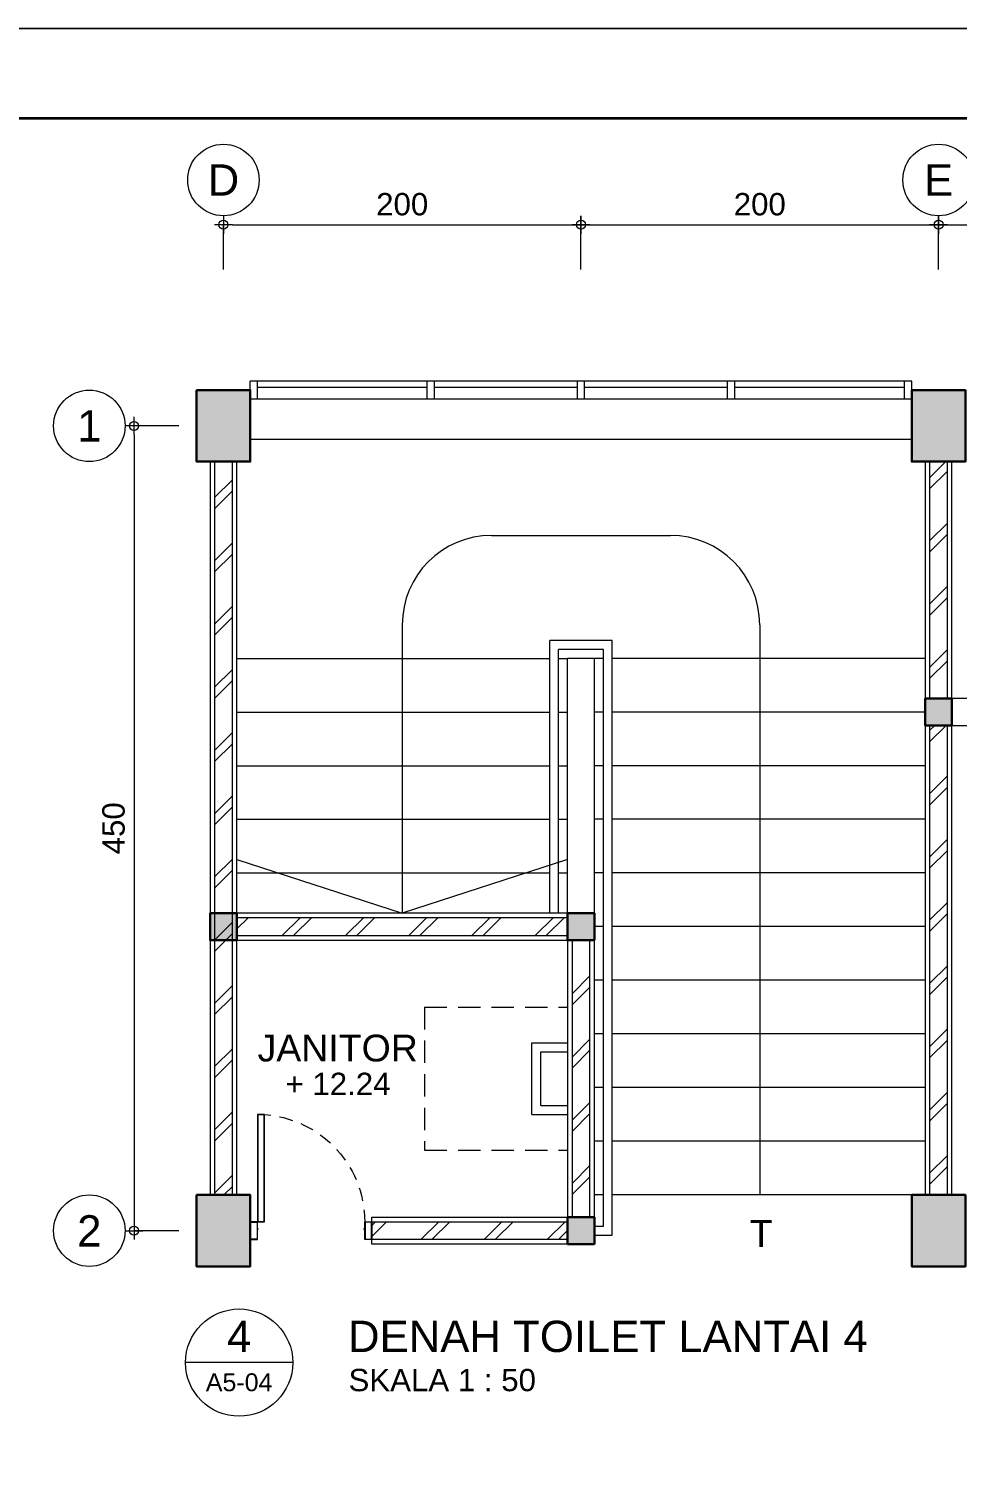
# Model space of a CAD drawing. Header units: millimetres. Extents: x -11 to 1625, y -267 to 180.
# Drawn here: x 1108.73 to 1119.12, y -8.01 to 8 of the extents above; entities that cross this region are included whole.
import ezdxf
from ezdxf.enums import TextEntityAlignment as Align

# ---------------------------------------------------------------- set-up
doc = ezdxf.new("R2010")
doc.units = ezdxf.units.MM
doc.linetypes.add('HIDDEN', pattern=[0.375, 0.25, -0.125])
for name, color, linetype, lineweight in [('ars', 11, 'Continuous', 5), ('dinding', 5, 'Continuous', 15), ('GRS KOP', 1, 'Continuous', 35), ('KOLOM', 1, 'Continuous', 30), ('kop', 7, 'Continuous', 20), ('kus', 63, 'Continuous', 15), ('lan', 7, 'Continuous', 15), ('not', 7, 'Continuous', 20), ('sol kol', 8, 'Continuous', 0), ('tem', 5, 'Continuous', 20), ('u', 6, 'Continuous', 20)]:
    doc.layers.add(name, color=color, linetype=linetype, lineweight=lineweight)
doc.styles.add('BARU', font='complex.shx')
doc.styles.add('S', font='SIMPLEX', dxfattribs={"width": 1.1})
doc.styles.get("Standard").update_dxf_attribs({"font": 'ARIALUNI.TTF'})
doc.dimstyles.new('SK 50', dxfattribs={"dimtxt": 0.25, "dimasz": 0.1, "dimexe": 0, "dimexo": 0, "dimgap": 0.1, "dimtad": 1, "dimdec": 0, "dimlfac": 50, "dimzin": 12, "dimdsep": 46, "dimtxsty": 'Standard', "dimblk": 'BULAT', "dimcen": 0.1, "dimclrd": 256, "dimclre": 256, "dimclrt": 256, "dimadec": 0, "dimazin": 3, "dimtfac": 1, "dimtdec": 0, "dimtofl": 0, "dimtmove": 0, "dimatfit": 3, "dimldrblk": 'BULAT', "dimfxl": 0, "dimtolj": 1, "dimtzin": 0, "dimlwd": -1, "dimlwe": -1, "dimarcsym": 0})
pattern_1 = [(45, (1118.9091, -18.84276), (-0.353553, 0.353553), []), (45, (1119.0341, -18.84276), (-0.353553, 0.353553), [])]

# ---------------------------------------------------------------- blocks, each defined once
blk = doc.blocks.new('kop')
at = {"layer": 'GRS KOP'}
blk.add_lwpolyline([(1, 54), (83, 54), (83, 1), (1, 1)], close=True, dxfattribs=at)
at = {"layer": 'kop', "color": 7}
for p, q in [((84, 55), (0, 55)), ((0, 0), (84, 0))]:
    blk.add_line(p, q, dxfattribs=at)
at = {"layer": 'kop', "style": 'BARU', "flags": 4}
for p, height in [((73.8, 5.4), 0.35), ((80.303, 5.382), 0.25), ((73.8, 4.9), 0.35), ((80.303, 4.882), 0.25), ((73.8, 4.4), 0.35), ((80.303, 4.382), 0.25)]:
    blk.add_attdef('-', p, '', height=height, dxfattribs=at)
at = {"layer": 'kop', "flags": 4}
for tag, p in [('AR-00', (78.057, 2.648)), ('00', (81.238, 2.647))]:
    blk.add_attdef(tag, text='', height=0.35, dxfattribs=at).set_placement(p, align=Align.MIDDLE)
blk = doc.blocks.new('Ndtpd')
blk.add_line((0.747, 0), (-0.747, 0))
blk.add_circle((0, 0), 0.747)
at = {"flags": 4}
for tag, height, p in [('NO', 0.5, (0, 0.148)), ('NOLBR', 0.3, (0, -0.398))]:
    blk.add_attdef(tag, text='', height=height, dxfattribs=at).set_placement(p, align=Align.CENTER)
for tag, p, height in [('NDTPD', (1.516, 0.148), 0.5), ('SKALA', (1.523, -0.398), 0.3)]:
    blk.add_attdef(tag, p, '', height=height, dxfattribs=at)
blk = doc.blocks.new('BULAT')
for p, q in [((-1, 0), (1, 0)), ((0, -1), (0, 1))]:
    blk.add_line(p, q)
blk.add_circle((0, 0), 0.5)
blk = doc.blocks.new('*D111')
at = {"layer": 'Defpoints', "color": 0, "ltscale": 0.15}
for p in [(1110.409, 3.557), (1109.909, -5.443), (1110.409, -5.443)]:
    blk.add_point(p, dxfattribs=at)
at = {"layer": 'u', "ltscale": 0.15}
for p, q in [((1110.409, 3.557), (1109.909, 3.557)), ((1109.909, 3.457), (1109.909, -5.343)), ((1110.409, -5.443), (1109.909, -5.443))]:
    blk.add_line(p, q, dxfattribs=at)
at = {"layer": 'u', "ltscale": 0.15, "xscale": 0.1, "yscale": 0.1, "zscale": 0.1}
for p, rotation in [((1109.909, 3.557), 90), ((1109.909, -5.443), 270)]:
    blk.add_blockref('BULAT', p, dxfattribs=dict(at, rotation=rotation))
at = {"layer": 'u', "ltscale": 0.15, "insert": (1109.681, -0.943), "char_height": 0.25, "attachment_point": 5, "rotation": 90}
blk.add_mtext('\\A1;450', dxfattribs=at)
blk = doc.blocks.new('NAV')
blk.add_circle((0, -0.4), 0.4)
at = {"style": 'S', "width": 0.75, "flags": 4}
blk.add_attdef('AV', text='', height=0.3, dxfattribs=at).set_placement((0, -0.4), align=Align.MIDDLE)
blk = doc.blocks.new('*D125')
at = {"layer": 'Defpoints', "color": 0, "ltscale": 0.15}
for p in [(1120.909, 5.807), (1118.909, 5.307), (1120.909, 5.307)]:
    blk.add_point(p, dxfattribs=at)
at = {"layer": 'u', "ltscale": 0.15}
for p, q in [((1118.909, 5.307), (1118.909, 5.807)), ((1119.009, 5.807), (1120.809, 5.807)), ((1120.909, 5.307), (1120.909, 5.807))]:
    blk.add_line(p, q, dxfattribs=at)
at = {"layer": 'u', "ltscale": 0.15, "xscale": 0.1, "yscale": 0.1, "zscale": 0.1, "rotation": 180}
blk.add_blockref('BULAT', (1118.909, 5.807), dxfattribs=at)
at = {"layer": 'u', "ltscale": 0.15, "xscale": 0.1, "yscale": 0.1, "zscale": 0.1}
blk.add_blockref('BULAT', (1120.909, 5.807), dxfattribs=at)
at = {"layer": 'u', "ltscale": 0.15, "insert": (1119.909, 6.035), "char_height": 0.25, "attachment_point": 5}
blk.add_mtext('\\A1;100', dxfattribs=at)
blk = doc.blocks.new('*D141')
at = {"layer": 'Defpoints', "color": 0, "ltscale": 0.15}
for p in [(1118.909, 5.807), (1114.909, 5.307), (1118.909, 5.307)]:
    blk.add_point(p, dxfattribs=at)
at = {"layer": 'u', "ltscale": 0.15}
for p, q in [((1114.909, 5.307), (1114.909, 5.807)), ((1115.009, 5.807), (1118.809, 5.807)), ((1118.909, 5.307), (1118.909, 5.807))]:
    blk.add_line(p, q, dxfattribs=at)
at = {"layer": 'u', "ltscale": 0.15, "xscale": 0.1, "yscale": 0.1, "zscale": 0.1, "rotation": 180}
blk.add_blockref('BULAT', (1114.909, 5.807), dxfattribs=at)
at = {"layer": 'u', "ltscale": 0.15, "xscale": 0.1, "yscale": 0.1, "zscale": 0.1}
blk.add_blockref('BULAT', (1118.909, 5.807), dxfattribs=at)
at = {"layer": 'u', "ltscale": 0.15, "insert": (1116.909, 6.035), "char_height": 0.25, "attachment_point": 5}
blk.add_mtext('\\A1;200', dxfattribs=at)
blk = doc.blocks.new('*D142')
at = {"layer": 'Defpoints', "color": 0, "ltscale": 0.15}
for p in [(1114.909, 5.807), (1110.909, 5.307), (1114.909, 5.307)]:
    blk.add_point(p, dxfattribs=at)
at = {"layer": 'u', "ltscale": 0.15}
for p, q in [((1110.909, 5.307), (1110.909, 5.807)), ((1111.009, 5.807), (1114.809, 5.807)), ((1114.909, 5.307), (1114.909, 5.807))]:
    blk.add_line(p, q, dxfattribs=at)
at = {"layer": 'u', "ltscale": 0.15, "xscale": 0.1, "yscale": 0.1, "zscale": 0.1, "rotation": 180}
blk.add_blockref('BULAT', (1110.909, 5.807), dxfattribs=at)
at = {"layer": 'u', "ltscale": 0.15, "xscale": 0.1, "yscale": 0.1, "zscale": 0.1}
blk.add_blockref('BULAT', (1114.909, 5.807), dxfattribs=at)
at = {"layer": 'u', "ltscale": 0.15, "insert": (1112.909, 6.035), "char_height": 0.25, "attachment_point": 5}
blk.add_mtext('\\A1;200', dxfattribs=at)
blk = doc.blocks.new('K1')
at = {"layer": 'KOLOM'}
blk.add_lwpolyline([(0.2, 0.15), (-0.2, 0.15), (-0.2, -0.15), (0.2, -0.15), (0.2, 0.15)], dxfattribs=at)
blk = doc.blocks.new('KP')
at = {"layer": 'KOLOM'}
blk.add_lwpolyline([(0.075, -0.075), (-0.075, -0.075), (-0.075, 0.075), (0.075, 0.075), (0.075, -0.075)], dxfattribs=at)
blk = doc.blocks.new('P 60')
at = {"linetype": 'HIDDEN', "ltscale": 0.3}
blk.add_lwpolyline([(-0.64, 0.1, -0.414214), (-0.04, 0.7, -1.303225)], format="xyb", dxfattribs=at)
for points in [[(-0.04, 0.7), (-0.04, 0.1), (-0.08, 0.1), (-0.08, 0.7)], [(-0.042, 0.698), (-0.042, 0.102), (-0.078, 0.102), (-0.078, 0.698)], [(-0.6351, 0.06), (-0.64, 0.06), (-0.64, 0.0615), (-0.64, 0.1), (-0.68, 0.1), (-0.68, 0), (-0.64, 0), (-0.64, 0.0565), (-0.6351, 0.0583)], [(-0.642, 0.002), (-0.678, 0.002), (-0.678, 0.098), (-0.642, 0.098)], [(-0.0449, 0.06), (-0.04, 0.06), (-0.04, 0.0615), (-0.04, 0.1), (0, 0.1), (0, 0), (-0.04, 0), (-0.04, 0.0565), (-0.0449, 0.0583)], [(-0.038, 0.002), (-0.002, 0.002), (-0.002, 0.098), (-0.038, 0.098)]]:
    blk.add_lwpolyline(points, close=True)
blk = doc.blocks.new('NOTASI RUANG')
at = {"layer": 'not'}
for height, p in [(0.26, (-0.011, 0.3)), (0.175, (-0.009, -0.017))]:
    blk.add_attdef('RUANG', text='', height=height, dxfattribs=at).set_placement(p, align=Align.MIDDLE_CENTER)

msp = doc.modelspace()

# ---------------------------------------------------------------- hatches: boundary and pattern name
at = {"layer": 'ars'}
h = msp.add_hatch(dxfattribs=at)
h.set_pattern_fill('TEMBOK', color=256, scale=0.5)
h.set_pattern_definition(pattern_1)
h.paths.add_polyline_path([(1111.009085, -5.0427634), (1111.009085, 3.1572366), (1110.809085, 3.1572366), (1110.809085, -5.0427634)])
h = msp.add_hatch(dxfattribs=at)
h.set_pattern_fill('TEMBOK', color=256, scale=0.5)
h.set_pattern_definition(pattern_1)
h.paths.add_polyline_path([(1119.009085, 0.5072366), (1119.009085, 3.1572366), (1118.809085, 3.1572366), (1118.809085, 0.5072366)])
h = msp.add_hatch(dxfattribs=at)
h.set_pattern_fill('TEMBOK', color=256, scale=0.5)
h.set_pattern_definition(pattern_1)
h.paths.add_polyline_path([(1118.809085, 0.2072366), (1118.809085, -5.0427634), (1119.009085, -5.0427634), (1119.009085, 0.2072366)])
h = msp.add_hatch(dxfattribs=at)
h.set_pattern_fill('TEMBOK', color=256, scale=0.5)
h.set_pattern_definition(pattern_1)
h.paths.add_polyline_path([(1114.759085, -1.9427634), (1111.059085, -1.9427634), (1111.059085, -2.1427634), (1114.759085, -2.1427634)])
h = msp.add_hatch(dxfattribs=at)
h.set_pattern_fill('TEMBOK', color=256, scale=0.5)
h.set_pattern_definition([(45, (1118.5591, -18.84276), (-0.353553, 0.353553), []), (45, (1118.6841, -18.84276), (-0.353553, 0.353553), [])])
h.paths.add_polyline_path([(1115.009085, -5.2927634), (1115.009085, -2.1927634), (1114.809085, -2.1927634), (1114.809085, -5.2927634)])
h = msp.add_hatch(dxfattribs=at)
h.set_pattern_fill('TEMBOK', color=256, scale=0.5)
h.set_pattern_definition(pattern_1)
h.paths.add_polyline_path([(1114.759085, -5.5427634), (1112.569085, -5.5427634), (1112.569085, -5.3427634), (1114.759085, -5.3427634)])
at = {"layer": 'sol kol'}
for points in [[(1110.609085, 3.9572366), (1110.609085, 3.1572366), (1111.209085, 3.1572366), (1111.209085, 3.9572366)], [(1118.609085, 3.9572366), (1118.609085, 3.1572366), (1119.209085, 3.1572366), (1119.209085, 3.9572366)], [(1118.759085, 0.5072366), (1119.059085, 0.5072366), (1119.059085, 0.2072366), (1118.759085, 0.2072366)], [(1111.059085, -2.1927634), (1110.759085, -2.1927634), (1110.759085, -1.8927634), (1111.059085, -1.8927634)], [(1115.059085, -2.1927634), (1114.759085, -2.1927634), (1114.759085, -1.8927634), (1115.059085, -1.8927634)], [(1110.609085, -5.0427634), (1110.609085, -5.8427634), (1111.209085, -5.8427634), (1111.209085, -5.0427634)], [(1118.609085, -5.0427634), (1118.609085, -5.8427634), (1119.209085, -5.8427634), (1119.209085, -5.0427634)], [(1115.059085, -5.5927634), (1114.759085, -5.5927634), (1114.759085, -5.2927634), (1115.059085, -5.2927634)]]:
    msp.add_hatch(color=256, dxfattribs=at).paths.add_polyline_path(points)

# ---------------------------------------------------------------- linework, layer by layer
at = {"layer": 'ars'}
for p, q in [((1115.259085, 1.1572366), (1114.559085, 1.1572366)), ((1114.559085, -1.8927634), (1114.559085, 1.1572366)), ((1115.259085, -5.4927634), (1115.259085, 1.1572366)), ((1115.159085, 1.0572366), (1114.659085, 1.0572366)), ((1114.659085, -1.8927634), (1114.659085, 1.0572366)), ((1115.159085, -5.3927634), (1115.159085, 1.0572366)), ((1115.059085, -5.3927634), (1115.159085, -5.3927634)), ((1115.059085, -5.4927634), (1115.259085, -5.4927634))]:
    msp.add_line(p, q, dxfattribs=at)
for points in [[(1111.009085, -5.0427634), (1111.009085, 3.1572366), (1110.809085, 3.1572366), (1110.809085, -5.0427634)], [(1119.009085, 0.5072366), (1119.009085, 3.1572366), (1118.809085, 3.1572366), (1118.809085, 0.5072366)], [(1118.809085, 0.2072366), (1118.809085, -5.0427634), (1119.009085, -5.0427634), (1119.009085, 0.2072366)], [(1114.759085, -1.9427634), (1111.059085, -1.9427634), (1111.059085, -2.1427634), (1114.759085, -2.1427634)], [(1115.009085, -5.2927634), (1115.009085, -2.1927634), (1114.809085, -2.1927634), (1114.809085, -5.2927634)], [(1114.759085, -5.5427634), (1112.569085, -5.5427634), (1112.569085, -5.3427634), (1114.759085, -5.3427634)]]:
    msp.add_lwpolyline(points, close=True, dxfattribs=at)
at = {"layer": 'dinding'}
for points in [[(1111.059085, -5.0427634), (1111.059085, 3.1572366), (1110.759085, 3.1572366), (1110.759085, -5.0427634)], [(1119.059085, 0.5072366), (1119.059085, 3.1572366), (1118.759085, 3.1572366), (1118.759085, 0.5072366)], [(1119.399085, 0.5072366), (1119.059085, 0.5072366), (1119.059085, 0.2072366), (1119.399085, 0.2072366)], [(1118.759085, 0.2072366), (1118.759085, -5.0427634), (1119.059085, -5.0427634), (1119.059085, 0.2072366)], [(1114.759085, -1.8927634), (1111.059085, -1.8927634), (1111.059085, -2.1927634), (1114.759085, -2.1927634)], [(1115.059085, -5.2927634), (1115.059085, -2.1927634), (1114.759085, -2.1927634), (1114.759085, -5.2927634)], [(1114.759085, -5.5927634), (1112.569085, -5.5927634), (1112.569085, -5.2927634), (1114.759085, -5.2927634)]]:
    msp.add_lwpolyline(points, close=True, dxfattribs=at)
at = {"layer": 'kus'}
for p, q in [((1118.609085, 4.0572366), (1111.209085, 4.0572366)), ((1111.209085, 3.8572366), (1111.209085, 4.0572366)), ((1111.289085, 3.8572366), (1111.289085, 4.0572366)), ((1113.189085, 3.8572366), (1113.189085, 4.0572366)), ((1113.269085, 3.8572366), (1113.269085, 4.0572366)), ((1114.869085, 3.8572366), (1114.869085, 4.0572366)), ((1114.949085, 3.8572366), (1114.949085, 4.0572366)), ((1116.549085, 3.8572366), (1116.549085, 4.0572366)), ((1116.629085, 3.8572366), (1116.629085, 4.0572366)), ((1118.529085, 3.8572366), (1118.529085, 4.0572366)), ((1118.609085, 3.8572366), (1118.609085, 4.0572366)), ((1118.609085, 3.8572366), (1111.209085, 3.8572366)), ((1113.189085, 3.9872366), (1111.289085, 3.9872366)), ((1114.869085, 3.9872366), (1113.269085, 3.9872366)), ((1116.549085, 3.9872366), (1114.949085, 3.9872366)), ((1118.529085, 3.9872366), (1116.629085, 3.9872366))]:
    msp.add_line(p, q, dxfattribs=at)
at = {"layer": 'lan'}
for p, q in [((1111.209085, 3.4072366), (1118.609085, 3.4072366)), ((1113.909085, 2.3322366), (1115.909085, 2.3322366)), ((1112.909085, 1.3322366), (1112.909085, -1.8927634)), ((1116.909085, 1.3322366), (1116.909085, -5.0427634)), ((1111.059085, 0.9572366), (1114.559085, 0.9572366)), ((1114.659085, 0.9572366), (1114.759085, 0.9572366)), ((1115.059085, 0.9572366), (1114.759085, 0.9572366)), ((1114.759085, -1.8927634), (1114.759085, 0.9572366)), ((1115.159085, 0.9572366), (1115.059085, 0.9572366)), ((1115.059085, -1.8927634), (1115.059085, 0.9572366)), ((1118.759085, 0.9572366), (1115.259085, 0.9572366)), ((1111.059085, 0.3572366), (1114.559085, 0.3572366)), ((1114.659085, 0.3572366), (1114.759085, 0.3572366)), ((1115.159085, 0.3572366), (1115.059085, 0.3572366)), ((1118.759085, 0.3572366), (1115.259085, 0.3572366)), ((1111.059085, -0.2427634), (1114.559085, -0.2427634)), ((1114.659085, -0.2427634), (1114.759085, -0.2427634)), ((1115.159085, -0.2427634), (1115.059085, -0.2427634)), ((1118.759085, -0.2427634), (1115.259085, -0.2427634)), ((1111.059085, -0.8427634), (1114.559085, -0.8427634)), ((1114.659085, -0.8427634), (1114.759085, -0.8427634)), ((1115.159085, -0.8427634), (1115.059085, -0.8427634)), ((1118.759085, -0.8427634), (1115.259085, -0.8427634)), ((1111.059085, -1.2927634), (1112.909085, -1.8927634)), ((1114.759085, -1.2927634), (1112.909085, -1.8927634)), ((1111.059085, -1.4427634), (1114.559085, -1.4427634)), ((1114.659085, -1.4427634), (1114.759085, -1.4427634)), ((1115.159085, -1.4427634), (1115.059085, -1.4427634)), ((1118.759085, -1.4427634), (1115.259085, -1.4427634)), ((1115.159085, -2.0427634), (1115.059085, -2.0427634)), ((1118.759085, -2.0427634), (1115.259085, -2.0427634)), ((1115.159085, -2.6427634), (1115.059085, -2.6427634)), ((1118.759085, -2.6427634), (1115.259085, -2.6427634)), ((1114.359085, -4.1427634), (1114.359085, -3.3427634)), ((1114.359085, -3.3427634), (1114.759085, -3.3427634)), ((1115.159085, -3.2427634), (1115.059085, -3.2427634)), ((1118.759085, -3.2427634), (1115.259085, -3.2427634)), ((1114.459085, -4.0427634), (1114.459085, -3.4427634)), ((1114.459085, -3.4427634), (1114.759085, -3.4427634)), ((1115.159085, -3.8427634), (1115.059085, -3.8427634)), ((1118.759085, -3.8427634), (1115.259085, -3.8427634)), ((1114.359085, -4.1427634), (1114.759085, -4.1427634)), ((1114.459085, -4.0427634), (1114.759085, -4.0427634)), ((1115.159085, -4.4427634), (1115.059085, -4.4427634)), ((1118.759085, -4.4427634), (1115.259085, -4.4427634)), ((1115.159085, -5.0427634), (1115.059085, -5.0427634)), ((1118.609085, -5.0427634), (1115.259085, -5.0427634))]:
    msp.add_line(p, q, dxfattribs=at)
at = {"layer": 'lan', "linetype": 'HIDDEN'}
for p, q in [((1113.159085, -2.9427634), (1114.759085, -2.9427634)), ((1113.159085, -2.9427634), (1113.159085, -4.5427634)), ((1113.159085, -4.5427634), (1114.759085, -4.5427634))]:
    msp.add_line(p, q, dxfattribs=at)
at = {"layer": 'lan'}
for centre, start, end in [((1113.909085, 1.3322366), 90, 180), ((1115.909085, 1.3322366), 0, 90)]:
    msp.add_arc(centre, 1, start, end, dxfattribs=at)
at = {"layer": 'tem'}
msp.add_line((1114.759085, -2.9427634), (1114.759085, -4.5427634), dxfattribs=at)

# ---------------------------------------------------------------- block references
ref = msp.add_blockref('NOTASI RUANG', (1112.2016012, -3.779663), dxfattribs=dict(xscale=1.264792453639075, yscale=1.264792453639075, zscale=1.264792453639075))
ref.add_attrib('RUANG', '+ 12.24', dxfattribs={"layer": 'not', "height": 0.25}).set_placement((1112.1906371, -3.801493), align=Align.MIDDLE_CENTER)
ref.add_attrib('RUANG', 'JANITOR', dxfattribs={"layer": 'not', "height": 0.3}).set_placement((1112.1874696, -3.4004941), align=Align.MIDDLE_CENTER)
at = {"layer": 'KOLOM', "xscale": 2, "yscale": 2, "zscale": 2}
for name, p, rotation in [('K1', (1110.909085, 3.5572366), 90), ('K1', (1118.909085, 3.5572366), 90), ('KP', (1118.909085, 0.3572366), 180), ('K1', (1110.909085, -5.4427634), 90), ('K1', (1118.909085, -5.4427634), 90)]:
    msp.add_blockref(name, p, dxfattribs=dict(at, rotation=rotation))
for p in [(1110.909085, -2.0427634), (1114.909085, -2.0427634), (1114.909085, -5.4427634)]:
    msp.add_blockref('KP', p, dxfattribs=at)
at = {"layer": 'kop'}
for p in [(1079.214162, 7.9999999), (1079.214162, -47.0000001)]:
    msp.add_blockref('kop', p, dxfattribs=at)
at = {"layer": 'kus', "xscale": -2, "yscale": 2, "zscale": 2}
msp.add_blockref('P 60', (1111.209085, -5.5427634), dxfattribs=at)
at = {"layer": 'not'}
ref = msp.add_blockref('NAV', (1110.909085, 6.7072366), dxfattribs=at)
ref.add_attrib('AV', 'D', dxfattribs={"layer": '0', "height": 0.35, "flags": 4}).set_placement((1110.909085, 6.3072366), align=Align.MIDDLE)
ref = msp.add_blockref('NAV', (1118.909085, 6.7072366), dxfattribs=at)
ref.add_attrib('AV', 'E', dxfattribs={"layer": '0', "height": 0.35, "flags": 4}).set_placement((1118.909085, 6.3072366), align=Align.MIDDLE)
ref = msp.add_blockref('NAV', (1109.409085, 3.9572366), dxfattribs=at)
ref.add_attrib('AV', '1', dxfattribs={"layer": '0', "height": 0.35, "flags": 4}).set_placement((1109.409085, 3.5572366), align=Align.MIDDLE)
ref = msp.add_blockref('NAV', (1109.409085, -5.0427634), dxfattribs=at)
ref.add_attrib('AV', '2', dxfattribs={"layer": '0', "height": 0.35, "flags": 4}).set_placement((1109.409085, -5.4427634), align=Align.MIDDLE)
ref = msp.add_blockref('Ndtpd', (1111.085095, -6.9185204), dxfattribs=dict(at, xscale=0.803212851405533, yscale=0.803212851405533, zscale=0.803212851405533))
ref.add_attrib('NO', '4', dxfattribs={"layer": '0', "height": 0.35, "flags": 4}).set_placement((1111.0847679, -6.7999946), align=Align.CENTER)
ref.add_attrib('NDTPD', 'DENAH TOILET LANTAI 4', (1112.3027797, -6.7999946), dxfattribs={"layer": '0', "height": 0.35, "flags": 4})
ref.add_attrib('NOLBR', 'A5-04', dxfattribs={"layer": '0', "height": 0.2, "flags": 4}).set_placement((1111.0847679, -7.2384903), align=Align.CENTER)
ref.add_attrib('SKALA', 'SKALA 1 : 50', (1112.3085797, -7.2384903), dxfattribs={"layer": '0', "height": 0.25, "flags": 4})

# ---------------------------------------------------------------- texts
at = {"layer": 'not', "insert": (1116.7877281, -5.3254334), "char_height": 0.3, "attachment_point": 1}
msp.add_mtext_dynamic_manual_height_columns('\\pi0.0090374;T', width=0.255660113, gutter_width=12.5, heights=[0], dxfattribs=at)

# ---------------------------------------------------------------- dimensions: what is measured, and where the dimension line sits
at = {"layer": 'u', "ltscale": 0.15}
for base, p1, p2, picture, middle in [((1114.909085, 5.8072366), (1110.909085, 5.3072366), (1114.909085, 5.3072366), '*D142', (1112.909085, 5.8072366)), ((1118.909085, 5.8072366), (1114.909085, 5.3072366), (1118.909085, 5.3072366), '*D141', (1116.909085, 5.8072366)), ((1120.909085, 5.8072366), (1118.909085, 5.3072366), (1120.909085, 5.3072366), '*D125', (1119.909085, 5.8072366))]:
    dim = msp.add_linear_dim(base=base, p1=p1, p2=p2, dimstyle='SK 50', dxfattribs=at)
    dim.commit()
    dim.dimension.update_dxf_attribs({"geometry": picture, "text_midpoint": middle, "dimtype": 160})
dim = msp.add_linear_dim(base=(1109.909085, -5.4427634), p1=(1110.409085, 3.5572366), p2=(1110.409085, -5.4427634), angle=270, dimstyle='SK 50', dxfattribs=at)
dim.commit()
dim.dimension.update_dxf_attribs({"geometry": '*D111', "text_midpoint": (1109.909085, -0.9427634), "dimtype": 160})

doc.saveas('drawing.dxf')
